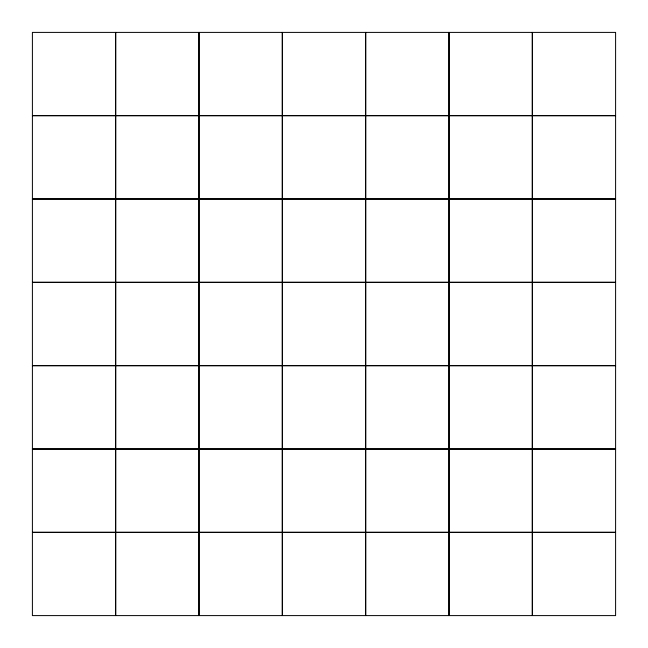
<?xml version="1.0" encoding="UTF-8"?>
<svg xmlns="http://www.w3.org/2000/svg" width="648" height="648" viewBox="0 0 648 648"><rect width="100%" height="100%" fill="white"/><g stroke="black" fill="none" stroke-linecap="round" stroke-linejoin="round"><path stroke-width="0.97" d="M32.4 115.595L115.595 115.595L115.595 32.4M32.4 115.733L115.595 115.733L115.595 198.928L32.4 198.928M32.4 199.066L115.595 199.066L115.595 282.261L32.4 282.261M32.4 282.398L115.595 282.398L115.595 365.602L32.4 365.602M32.4 365.739L115.595 365.739L115.595 448.934L32.4 448.934M32.4 449.072L115.595 449.072L115.595 532.267L32.4 532.267M32.4 532.405L115.595 532.405L115.595 615.6L32.4 615.6L32.4 32.4L615.6 32.4L615.6 115.595L532.405 115.595L532.405 32.4M532.267 32.4L532.267 115.595L449.072 115.595L449.072 32.4M448.934 32.4L448.934 115.595L365.739 115.595L365.739 32.4M365.602 32.4L365.602 115.595L282.398 115.595L282.398 32.4M282.261 32.4L282.261 115.595L199.066 115.595L199.066 32.4M198.928 32.4L198.928 115.595L115.733 115.595L115.733 32.4M198.928 115.733L115.733 115.733L115.733 198.928L198.928 198.928L198.928 115.733M282.261 115.733L199.066 115.733L199.066 198.928L282.261 198.928L282.261 115.733M365.602 115.733L282.398 115.733L282.398 198.928L365.602 198.928L365.602 115.733M448.934 115.733L365.739 115.733L365.739 198.928L448.934 198.928L448.934 115.733M532.267 115.733L449.072 115.733L449.072 198.928L532.267 198.928L532.267 115.733M615.6 115.733L532.405 115.733L532.405 198.928L615.6 198.928L615.6 115.733M198.928 199.066L115.733 199.066L115.733 282.261L198.928 282.261L198.928 199.066M282.261 199.066L199.066 199.066L199.066 282.261L282.261 282.261L282.261 199.066M365.602 199.066L282.398 199.066L282.398 282.261L365.602 282.261L365.602 199.066M448.934 199.066L365.739 199.066L365.739 282.261L448.934 282.261L448.934 199.066M532.267 199.066L449.072 199.066L449.072 282.261L532.267 282.261L532.267 199.066M615.6 199.066L532.405 199.066L532.405 282.261L615.6 282.261L615.6 199.066M198.928 282.398L115.733 282.398L115.733 365.602L198.928 365.602L198.928 282.398M282.261 282.398L199.066 282.398L199.066 365.602L282.261 365.602L282.261 282.398M365.602 282.398L282.398 282.398L282.398 365.602L365.602 365.602L365.602 282.398M448.934 282.398L365.739 282.398L365.739 365.602L448.934 365.602L448.934 282.398M532.267 282.398L449.072 282.398L449.072 365.602L532.267 365.602L532.267 282.398M615.6 282.398L532.405 282.398L532.405 365.602L615.6 365.602L615.6 282.398M198.928 365.739L115.733 365.739L115.733 448.934L198.928 448.934L198.928 365.739M282.261 365.739L199.066 365.739L199.066 448.934L282.261 448.934L282.261 365.739M365.602 365.739L282.398 365.739L282.398 448.934L365.602 448.934L365.602 365.739M448.934 365.739L365.739 365.739L365.739 448.934L448.934 448.934L448.934 365.739M532.267 365.739L449.072 365.739L449.072 448.934L532.267 448.934L532.267 365.739M615.6 365.739L532.405 365.739L532.405 448.934L615.6 448.934L615.6 365.739M198.928 449.072L115.733 449.072L115.733 532.267L198.928 532.267L198.928 449.072M282.261 449.072L199.066 449.072L199.066 532.267L282.261 532.267L282.261 449.072M365.602 449.072L282.398 449.072L282.398 532.267L365.602 532.267L365.602 449.072M448.934 449.072L365.739 449.072L365.739 532.267L448.934 532.267L448.934 449.072M532.267 449.072L449.072 449.072L449.072 532.267L532.267 532.267L532.267 449.072M615.6 449.072L532.405 449.072L532.405 532.267L615.6 532.267L615.6 449.072M198.928 532.405L115.733 532.405L115.733 615.6L198.928 615.6L198.928 532.405M282.261 532.405L199.066 532.405L199.066 615.6L282.261 615.6L282.261 532.405M365.602 532.405L282.398 532.405L282.398 615.6L365.602 615.6L365.602 532.405M448.934 532.405L365.739 532.405L365.739 615.6L448.934 615.6L448.934 532.405M532.267 532.405L449.072 532.405L449.072 615.6L532.267 615.6L532.267 532.405M615.6 532.405L532.405 532.405L532.405 615.6L615.6 615.6L615.6 532.405"/></g></svg>
